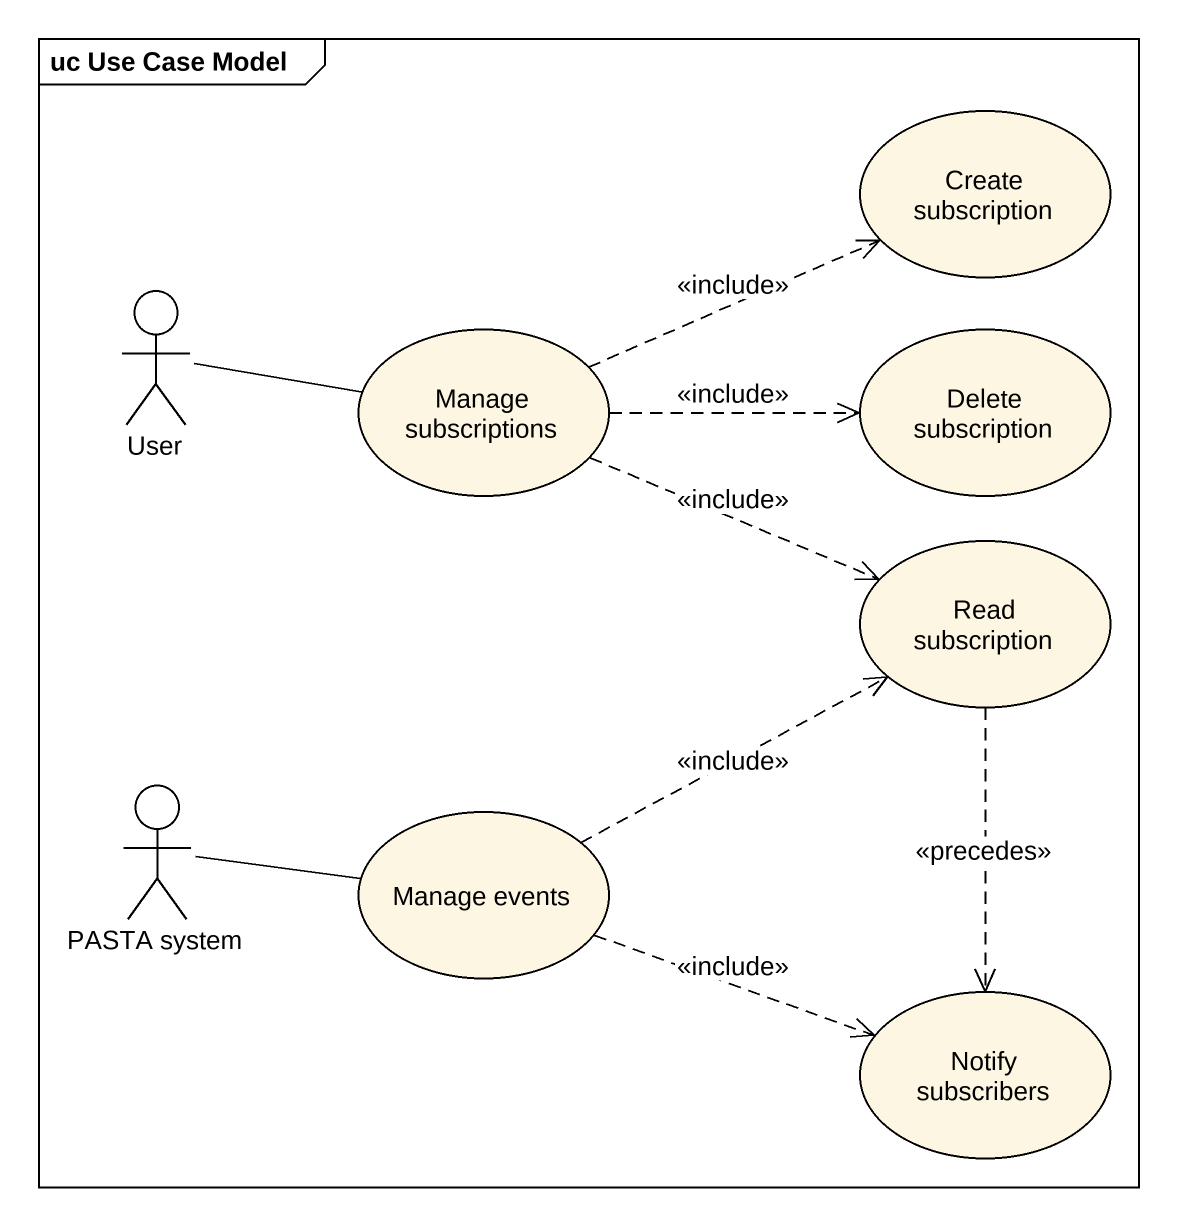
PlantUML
@startuml
mainframe uc Use Case Model
usecase "Create subscription" as Create_subscription
actor User
usecase "Manage subscriptions" as Manage_subscriptions
usecase "Delete subscription" as Delete_subscription
usecase "Read subscription" as Read_subscription
actor "PASTA system" as PASTA_system
usecase "Manage events" as Manage_events
usecase "Notify subscribers" as Notify_subscribers
User -right- Manage_subscriptions
Manage_subscriptions .right.> Create_subscription : <<include>>
Manage_subscriptions .right.> Delete_subscription : <<include>>
Manage_subscriptions .right.> Read_subscription : <<include>>
Read_subscription ..> Notify_subscribers : <<precedes>>
PASTA_system -right- Manage_events
Manage_events .right.> Read_subscription : <<include>>
Manage_events .right.> Notify_subscribers : <<include>>
@enduml
